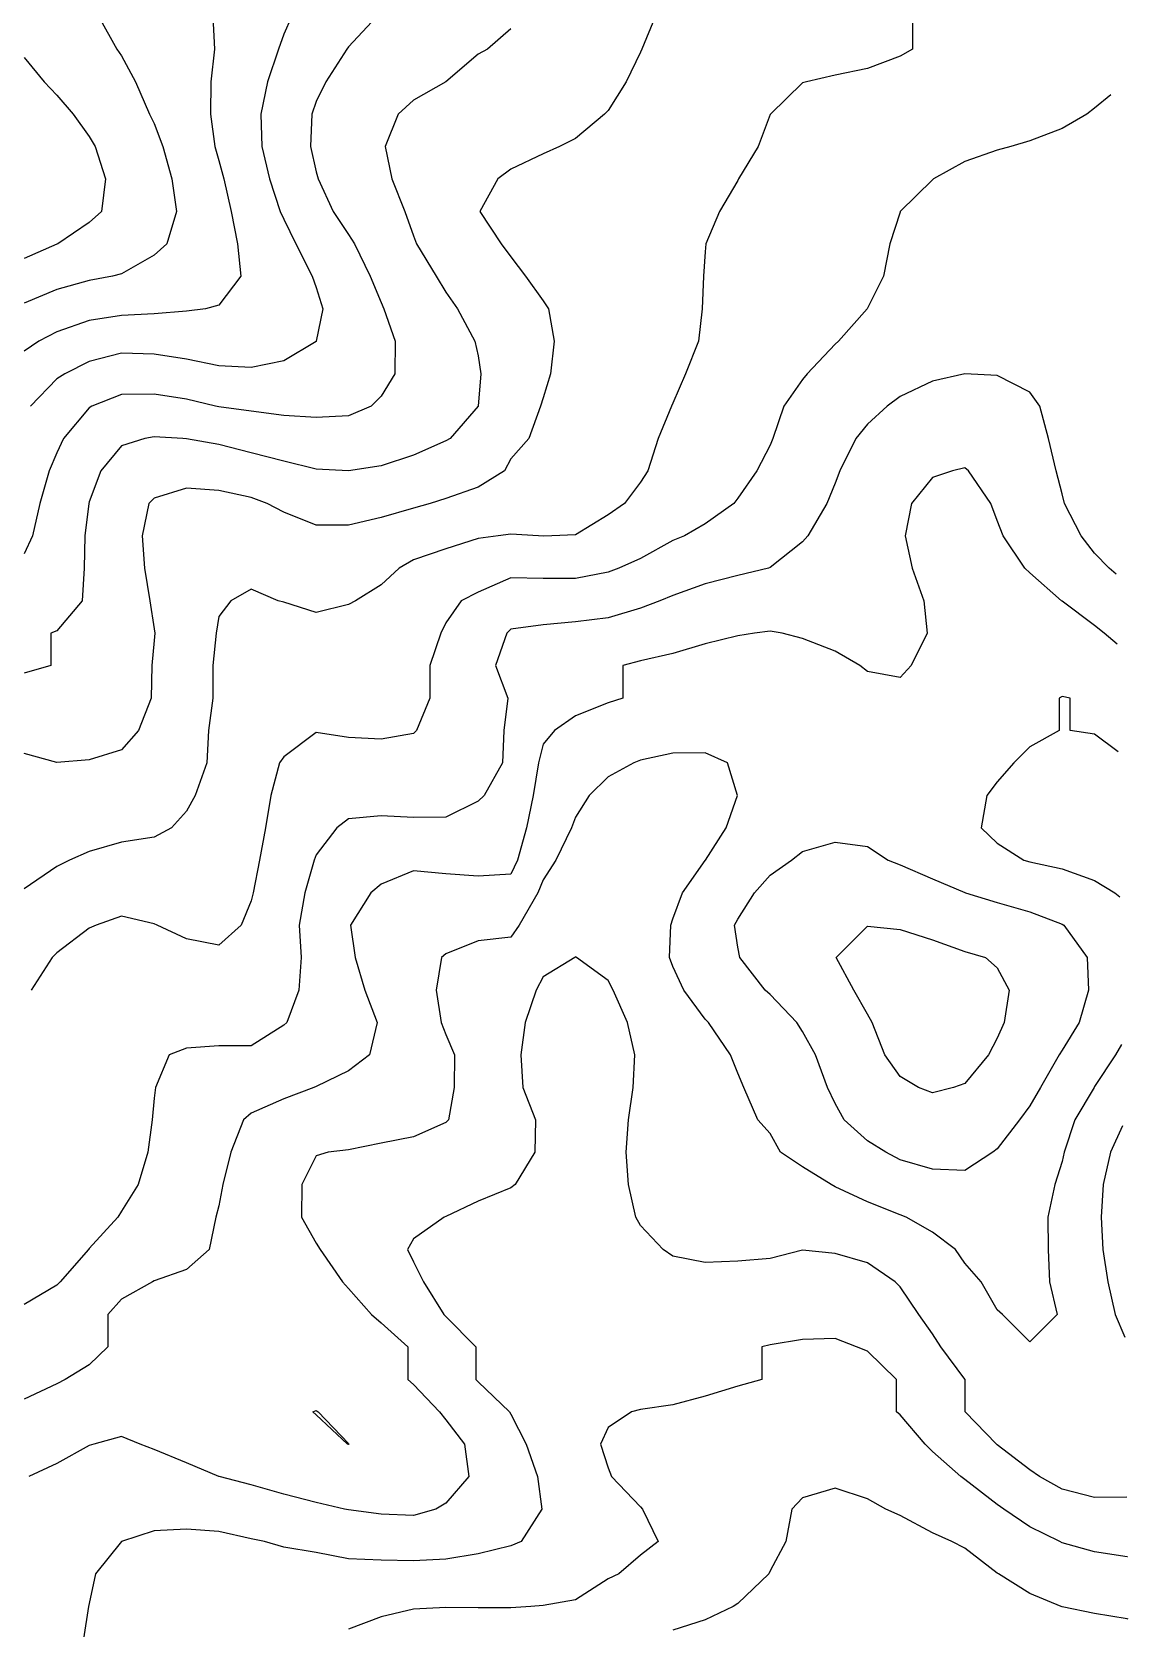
# Model space of a CAD drawing. Header units: inches. Extents: x 450896 to 463247, y 7386701 to 7399440.
# Drawn here: x 462211 to 463201, y 7391139 to 7392580 of the extents above; entities that cross this region are included whole.
import ezdxf

# ---------------------------------------------------------------- set-up
doc = ezdxf.new("R2010")
doc.units = ezdxf.units.IN
doc.header["$MEASUREMENT"] = 0

msp = doc.modelspace()

# ---------------------------------------------------------------- linework, layer by layer
for points, elevation in [([(462271.2, 7392593.5), (462287.7, 7392564.2), (462291.9, 7392558.1), (462304.5, 7392534.9), (462317, 7392505.6), (462321.2, 7392497.1), (462329.1, 7392476.3), (462337.3, 7392447.1), (462341.4, 7392417.8), (462332.6, 7392388.5), (462321.2, 7392378.4), (462291.9, 7392361.4), (462283.6, 7392359.2), (462262.6, 7392355.5), (462233.3, 7392347.4), (462204, 7392335.1)], 280), ([(462374.3, 7392593.5), (462375.7, 7392564.2), (462372.4, 7392534.9), (462372.1, 7392505.6), (462376.1, 7392476.3), (462379.7, 7392463.8), (462384.1, 7392447.1), (462390.8, 7392417.8), (462396.7, 7392388.5), (462399.6, 7392359.2), (462379.7, 7392333.1), (462367.8, 7392329.9), (462350.4, 7392327.7), (462321.2, 7392325.2), (462291.9, 7392323.8), (462262.6, 7392319.3), (462233.3, 7392309.2), (462217.1, 7392300.6), (462204, 7392291.7)], 260), ([(462522.2, 7392593.5), (462496.9, 7392566.4), (462495.4, 7392564.2), (462476.2, 7392534.9), (462467.6, 7392517), (462463.8, 7392505.6), (462462.4, 7392476.3), (462467.6, 7392453.4), (462469.4, 7392447.1), (462482.8, 7392417.8), (462496.9, 7392397.1), (462502.3, 7392388.5), (462516.4, 7392359.2), (462526.2, 7392335.6), (462528.8, 7392329.9), (462538.8, 7392300.6), (462538.7, 7392271.3), (462526.2, 7392250.9), (462517.4, 7392242), (462496.9, 7392233.4), (462467.6, 7392231.6), (462438.3, 7392233.7), (462409, 7392237.6), (462379.7, 7392241.4), (462376.6, 7392242), (462350.4, 7392248.2), (462321.2, 7392252.7), (462291.9, 7392252.5), (462264.9, 7392242), (462262.6, 7392240.6), (462239.5, 7392212.8), (462233.3, 7392199.8), (462226.5, 7392183.5), (462218.2, 7392154.2), (462211.4, 7392124.9), (462204, 7392108.7)], 220), ([(462773.6, 7392593.5), (462761.6, 7392564.2), (462760.5, 7392561.6), (462747.6, 7392534.9), (462731.2, 7392508.9), (462727.9, 7392505.6), (462701.9, 7392483.5), (462687.2, 7392476.3), (462672.6, 7392469.8), (462643.3, 7392455.9), (462631.5, 7392447.1), (462615.3, 7392417.8), (462634.6, 7392388.5), (462643.3, 7392376.9), (462656.7, 7392359.2), (462672.6, 7392337.1), (462677.3, 7392329.9), (462682.4, 7392300.6), (462679.1, 7392271.3), (462672.6, 7392249.4), (462670.3, 7392242), (462659.5, 7392212.8), (462643.3, 7392194.3), (462637.8, 7392183.5), (462614, 7392169), (462584.7, 7392158.5), (462570.6, 7392154.2), (462555.5, 7392149.9), (462526.2, 7392141.4), (462496.9, 7392134.6), (462467.6, 7392134.5), (462438.3, 7392146.3), (462423.2, 7392154.2), (462409, 7392159.4), (462379.7, 7392165.7), (462350.4, 7392167.9), (462321.2, 7392159), (462316.4, 7392154.2), (462310.5, 7392124.9), (462312.6, 7392095.6), (462317.3, 7392066.3), (462321.2, 7392041), (462321.8, 7392037), (462321.2, 7392030.5), (462319.2, 7392007.8), (462318.5, 7391978.5), (462307.1, 7391949.2), (462291.9, 7391931.6), (462262.6, 7391922.8), (462233.3, 7391920.2), (462204, 7391928.5)], 180), ([(463006.2, 7392593.5), (463006.2, 7392564.2), (462994.8, 7392558), (462965.5, 7392546.9), (462936.2, 7392540.9), (462910.3, 7392534.9), (462906.9, 7392533.8), (462877.8, 7392505.6), (462877.6, 7392505.2), (462866.7, 7392476.3), (462849, 7392447.1), (462848.3, 7392445.7), (462831.8, 7392417.8), (462819.6, 7392388.5), (462819, 7392381.3), (462817.4, 7392359.2), (462816.1, 7392329.9), (462812.8, 7392300.6), (462801.2, 7392271.3), (462789.8, 7392244.8), (462788.6, 7392242), (462776.5, 7392212.8), (462767.1, 7392183.5), (462760.5, 7392173.5), (462746, 7392154.2), (462731.2, 7392143.9), (462701.9, 7392125.9), (462680.5, 7392124.9), (462672.6, 7392124.7), (462668.5, 7392124.9), (462643.3, 7392126.5), (462632, 7392124.9), (462614, 7392122.5), (462584.7, 7392113.3), (462555.5, 7392103.3), (462542.4, 7392095.6), (462526.2, 7392080.6), (462503, 7392066.3), (462496.9, 7392062.8), (462467.6, 7392055.7), (462438.3, 7392065), (462433.4, 7392066.3), (462409, 7392076.8), (462390.4, 7392066.3), (462379.7, 7392052), (462377.4, 7392037), (462374.3, 7392007.8), (462374.3, 7391978.5), (462370.5, 7391949.2), (462368.9, 7391919.9), (462358.2, 7391890.6), (462350.4, 7391876.4), (462336.9, 7391861.3), (462321.2, 7391853), (462291.9, 7391848.4), (462262.6, 7391839.9), (462245, 7391832), (462233.3, 7391826.4), (462204, 7391806.3)], 160), ([(462643.3, 7392582.5), (462622.4, 7392564.2), (462614, 7392559.9), (462584.8, 7392534.9), (462584.7, 7392534.8), (462555.5, 7392518.3), (462541.7, 7392505.6), (462529.9, 7392476.3), (462536, 7392447.1), (462547.6, 7392417.8), (462555.5, 7392395.8), (462558.2, 7392388.5), (462576, 7392359.2), (462584.7, 7392344.9), (462595.3, 7392329.9), (462611, 7392300.6), (462614, 7392287.5), (462616.2, 7392271.3), (462614, 7392242), (462614, 7392242), (462588.6, 7392212.8), (462584.7, 7392210.6), (462555.5, 7392197.8), (462526.2, 7392188.1), (462496.9, 7392183.7), (462467.6, 7392185.1), (462438.3, 7392192.2), (462409, 7392199.9), (462379.7, 7392207.4), (462350.4, 7392212.6), (462347.2, 7392212.8), (462321.2, 7392214.3), (462312.9, 7392212.8), (462291.9, 7392206.2), (462273, 7392183.5), (462262.6, 7392155.6), (462262.2, 7392154.2), (462258.8, 7392124.9), (462258.1, 7392095.6), (462256.4, 7392066.3), (462233.3, 7392039.1), (462228, 7392037), (462228, 7392007.8), (462204, 7392001)], 200), ([(462445.2, 7392593.5), (462438.3, 7392577.8), (462433.5, 7392564.2), (462423.7, 7392534.9), (462417.6, 7392505.6), (462418.6, 7392476.3), (462425.4, 7392447.1), (462435.2, 7392417.8), (462438.3, 7392410.7), (462449.3, 7392388.5), (462464, 7392359.2), (462467.6, 7392349.1), (462473.7, 7392329.9), (462467.7, 7392300.6), (462467.6, 7392300.4), (462438.3, 7392282.8), (462409, 7392277), (462379.7, 7392278.5), (462350.4, 7392284.4), (462321.2, 7392288.8), (462291.9, 7392289.7), (462262.6, 7392282.2), (462240.6, 7392271.3), (462233.3, 7392266.6), (462209.7, 7392242)], 240), ([(462204, 7392556.6), (462222.1, 7392534.9), (462233.3, 7392522.6), (462248.2, 7392505.6), (462262.6, 7392485.3), (462267.9, 7392476.3), (462277.4, 7392447.1), (462273.7, 7392417.8), (462262.6, 7392407.8), (462234.2, 7392388.5), (462233.3, 7392388.1), (462204, 7392375.4)], 300), ([(463185.2, 7392522.9), (463170.5, 7392511.1), (463163.4, 7392505.6), (463141.2, 7392492.6), (463111.9, 7392481.4), (463094.8, 7392476.3), (463082.6, 7392473.2), (463053.3, 7392462.9), (463025.1, 7392447.1), (463024, 7392446.2), (462995, 7392417.8), (462994.8, 7392417.2), (462985.7, 7392388.5), (462980, 7392359.2), (462965.5, 7392330.5), (462965.2, 7392329.9), (462939.2, 7392300.6), (462936.2, 7392297.9), (462911.1, 7392271.3), (462906.9, 7392266.2), (462889.9, 7392242), (462880, 7392212.8), (462877.6, 7392206.9), (462865.4, 7392183.5), (462848.3, 7392159), (462844.8, 7392154.2), (462819, 7392135.8), (462800.1, 7392124.9), (462789.8, 7392120.6), (462760.5, 7392104.4), (462740.8, 7392095.6), (462731.2, 7392092), (462701.9, 7392086.5), (462672.6, 7392086.5), (462643.3, 7392087.1), (462614, 7392074.2), (462598.5, 7392066.3), (462584.7, 7392046.4), (462580.2, 7392037), (462570.2, 7392007.8), (462570.2, 7391978.5), (462558.1, 7391949.2), (462555.5, 7391946.6), (462526.2, 7391941.3), (462496.9, 7391942.9), (462467.6, 7391947.5), (462438.3, 7391925.5), (462434.6, 7391919.9), (462426.7, 7391890.6), (462421.9, 7391861.3), (462416.3, 7391832), (462410.6, 7391802.7), (462409, 7391795.4), (462399.8, 7391773.5), (462379.7, 7391755.3), (462350.4, 7391761.1), (462323.9, 7391773.5), (462321.2, 7391774.6), (462291.9, 7391781.6), (462268.8, 7391773.5), (462262.6, 7391770.7), (462233.3, 7391748.4), (462229.1, 7391744.2), (462210.2, 7391714.9)], 140), ([(463190.1, 7392090.3), (463183.8, 7392095.6), (463170.5, 7392109.2), (463158.4, 7392124.9), (463143.3, 7392154.2), (463141.2, 7392162.9), (463135.9, 7392183.5), (463129, 7392212.8), (463121, 7392242), (463111.9, 7392254.7), (463082.6, 7392269.6), (463053.4, 7392271.3), (463053.3, 7392271.3), (463053.3, 7392271.3), (463024, 7392264.6), (462994.8, 7392250.6), (462983.2, 7392242), (462965.5, 7392225.8), (462954.9, 7392212.8), (462940.4, 7392183.5), (462936.2, 7392172.5), (462928.8, 7392154.2), (462911.6, 7392124.9), (462906.9, 7392119.6), (462877.6, 7392096.3), (462875.9, 7392095.6), (462848.3, 7392089), (462819, 7392081.5), (462789.8, 7392071), (462777.8, 7392066.3), (462760.5, 7392059.7), (462731.2, 7392051), (462701.9, 7392047.3), (462672.6, 7392044.5), (462643.3, 7392040.8), (462639.8, 7392037), (462629.4, 7392007.8), (462640.7, 7391978.5), (462637, 7391949.2), (462635.8, 7391919.9), (462619.2, 7391890.6), (462614, 7391885.3), (462584.7, 7391870.9), (462555.5, 7391870.7), (462526.2, 7391872.2), (462496.9, 7391869.4), (462486.2, 7391861.3), (462467.6, 7391837), (462465.7, 7391832), (462457.4, 7391802.7), (462452.2, 7391773.5), (462453.9, 7391744.2), (462452, 7391714.9), (462441, 7391685.6), (462438.3, 7391683.2), (462409, 7391664.6), (462379.7, 7391664.4), (462350.4, 7391662.4), (462334.7, 7391656.3), (462322.5, 7391627), (462321.2, 7391617.3), (462319.5, 7391597.7), (462315.7, 7391568.4), (462306.8, 7391539.2), (462291.9, 7391515.1), (462288.4, 7391509.9), (462262.6, 7391481.4), (462262, 7391480.6), (462236.3, 7391451.3), (462233.3, 7391448.5), (462204, 7391431)], 120), ([(463190.8, 7392027.2), (463179.1, 7392037), (463170.5, 7392044.1), (463141.2, 7392066), (463140.6, 7392066.3), (463111.9, 7392091.4), (463107.6, 7392095.6), (463087.9, 7392124.9), (463082.6, 7392138.9), (463076.7, 7392154.2), (463056.5, 7392183.5), (463053.3, 7392186.2), (463042.1, 7392183.5), (463024, 7392177.7), (463005.1, 7392154.2), (462999.5, 7392124.9), (463005.8, 7392095.6), (463016.3, 7392066.3), (463019.4, 7392037), (463005, 7392007.8), (462994.8, 7391997.1), (462965.5, 7392002.4), (462958.6, 7392007.8), (462936.2, 7392020.7), (462906.9, 7392032.2), (462888.5, 7392037), (462877.6, 7392038.9), (462863.3, 7392037), (462848.3, 7392034.7), (462819, 7392027.3), (462789.8, 7392018.7), (462760.5, 7392012), (462744.4, 7392007.8), (462744.4, 7391978.5), (462731.2, 7391974.3), (462701.9, 7391962.4), (462682.8, 7391949.2), (462672.6, 7391936.7), (462668.5, 7391919.9), (462663.5, 7391890.6), (462657.4, 7391861.3), (462649.5, 7391832), (462643.3, 7391819.4), (462614, 7391817.6), (462584.7, 7391819.8), (462555.5, 7391822.4), (462526.2, 7391810.4), (462517.1, 7391802.7), (462498.5, 7391773.5), (462502.7, 7391744.2), (462511.4, 7391714.9), (462522.8, 7391685.6), (462515.9, 7391656.3), (462496.9, 7391641.9), (462467.6, 7391627.9), (462465.4, 7391627), (462438.3, 7391616.8), (462409, 7391603.8), (462402.1, 7391597.7), (462390.5, 7391568.4), (462383.3, 7391539.2), (462379.7, 7391520.2), (462377, 7391509.9), (462371.1, 7391480.6), (462350.4, 7391462.7), (462321.2, 7391452.2), (462319.7, 7391451.3), (462291.9, 7391435.9), (462279.4, 7391422), (462279.4, 7391392.7), (462262.6, 7391376.5), (462240.8, 7391363.4), (462233.3, 7391359.3), (462204, 7391345.6)], 100), ([(463191.9, 7391929.8), (463170.5, 7391945.9), (463148.4, 7391949.2), (463148.4, 7391978.5), (463141.2, 7391979.8), (463138.4, 7391978.5), (463138.4, 7391949.2), (463111.9, 7391934.4), (463097.7, 7391919.9), (463082.6, 7391902.9), (463073.2, 7391890.6), (463068.1, 7391861.3), (463082.6, 7391847.6), (463106.5, 7391832), (463111.9, 7391830.5), (463141.2, 7391824.2), (463170.5, 7391813.8), (463188.8, 7391802.7), (463193.4, 7391799)], 80), ([(463194.9, 7391665.8), (463189.5, 7391656.3), (463170.5, 7391627.7), (463170.1, 7391627), (463152.6, 7391597.7), (463143, 7391568.4), (463141.2, 7391560.2), (463134.7, 7391539.2), (463128.2, 7391509.9), (463128.7, 7391480.6), (463129.7, 7391451.3), (463136.6, 7391422), (463111.9, 7391397.3), (463087.5, 7391422), (463082.6, 7391426.3), (463068, 7391451.3), (463053.3, 7391468.4), (463044.9, 7391480.6), (463024, 7391496.3), (463000.4, 7391509.9), (462994.8, 7391512), (462965.5, 7391523.6), (462936.2, 7391537.3), (462932.5, 7391539.2), (462906.9, 7391555.3), (462886.9, 7391568.4), (462877.6, 7391585.3), (462866.4, 7391597.7), (462853.7, 7391627), (462848.3, 7391639.8), (462841.8, 7391656.3), (462821.9, 7391685.6), (462819, 7391688.7), (462799.7, 7391714.9), (462789.8, 7391736.1), (462786.8, 7391744.2), (462787.9, 7391773.5), (462789.8, 7391779.2), (462798.3, 7391802.7), (462819, 7391831.8), (462819.2, 7391832), (462837.8, 7391861.3), (462848.1, 7391890.6), (462838.9, 7391919.9), (462819, 7391929.1), (462789.8, 7391928.7), (462760.5, 7391922.4), (462754.5, 7391919.9), (462731.2, 7391907.4), (462714, 7391890.6), (462701.9, 7391870.9), (462698.1, 7391861.3), (462683.9, 7391832), (462672.6, 7391814.5), (462667.9, 7391802.7), (462651, 7391773.5), (462643.3, 7391762.6), (462614, 7391759.4), (462584.7, 7391747.6), (462580.7, 7391744.2), (462575.9, 7391714.9), (462580.4, 7391685.6), (462584.7, 7391674.8), (462592.4, 7391656.3), (462592.2, 7391627), (462587.1, 7391597.7), (462584.7, 7391595.2), (462555.5, 7391582.3), (462526.2, 7391576.7), (462496.9, 7391570.6), (462478.4, 7391568.4), (462467.6, 7391565.3), (462454.5, 7391539.2), (462454.4, 7391509.9), (462467.6, 7391486.5), (462471.1, 7391480.6), (462491.3, 7391451.3), (462496.9, 7391445.4), (462517.7, 7391422), (462526.2, 7391414.4), (462550.5, 7391392.7), (462550.5, 7391363.4), (462555.5, 7391358.8), (462579, 7391334.1), (462584.7, 7391327), (462601.6, 7391304.9), (462605.4, 7391275.6), (462584.7, 7391251.6), (462575.7, 7391246.3), (462555.5, 7391240.5), (462526.2, 7391241.6), (462496.9, 7391245.5), (462493.1, 7391246.3), (462467.6, 7391252.3), (462438.3, 7391259.7), (462409, 7391268.1), (462380.1, 7391275.6), (462379.7, 7391275.7), (462350.4, 7391288.1), (462321.2, 7391300), (462308.7, 7391304.9), (462291.9, 7391311.7), (462266.9, 7391304.9), (462262.6, 7391303.7), (462233.3, 7391287.3), (462208.2, 7391275.6)], 80), ([(463078.7, 7391568.4), (463053.3, 7391552), (463024, 7391553.3), (462994.8, 7391561.5), (462981.9, 7391568.4), (462965.5, 7391578.7), (462944.3, 7391597.7), (462936.2, 7391612.3), (462929.2, 7391627), (462918.4, 7391656.3), (462906.9, 7391677.3), (462901.5, 7391685.6), (462877.6, 7391710.8), (462873.1, 7391714.9), (462850.3, 7391744.2), (462848.3, 7391753.5), (462845.4, 7391773.5), (462848.3, 7391779), (462863.3, 7391802.7), (462877.6, 7391818.6), (462896.9, 7391832), (462906.9, 7391840), (462936.2, 7391848.3), (462965.5, 7391844.5), (462984.1, 7391832), (462994.8, 7391827.8), (463024, 7391815.2), (463053.3, 7391802.9), (463053.9, 7391802.7), (463082.6, 7391793.8), (463111.9, 7391785.5), (463141.2, 7391774.2), (463142.6, 7391773.5), (463163.7, 7391744.2), (463165.1, 7391714.9), (463156.6, 7391685.6), (463141.2, 7391660.5), (463138.5, 7391656.3), (463121.7, 7391627), (463111.9, 7391610.4), (463102.8, 7391597.7), (463082.6, 7391571.6), (463078.7, 7391568.4)], 100), ([(463043.2, 7391627), (463024, 7391622.1), (463011.4, 7391627), (462994.8, 7391636.8), (462981.2, 7391656.3), (462969.8, 7391685.6), (462965.5, 7391693.2), (462953.1, 7391714.9), (462937.3, 7391744.2), (462965.5, 7391772.6), (462994.8, 7391769.5), (463024, 7391760.1), (463053.3, 7391749.8), (463072, 7391744.2), (463082.6, 7391734.9), (463093.4, 7391714.9), (463088.9, 7391685.6), (463082.6, 7391671.4), (463074.6, 7391656.3), (463053.3, 7391630.6), (463043.2, 7391627)], 120), ([(463199.5, 7391256.9), (463170.5, 7391256.6), (463141.2, 7391264.3), (463120.9, 7391275.6), (463111.9, 7391281.7), (463082.6, 7391304.3), (463081.9, 7391304.9), (463053.5, 7391334.1), (463053.5, 7391363.4), (463053.3, 7391363.6), (463031.8, 7391392.7), (463024, 7391404.4), (463011.8, 7391422), (462994.8, 7391446.9), (462990.4, 7391451.3), (462965.5, 7391468.7), (462936.2, 7391476.9), (462906.9, 7391480), (462877.6, 7391472.6), (462848.3, 7391470), (462819, 7391469), (462789.8, 7391474.7), (462780.8, 7391480.6), (462760.5, 7391502.2), (462756.4, 7391509.9), (462749.5, 7391539.2), (462747.5, 7391568.4), (462749.5, 7391597.7), (462753.8, 7391627), (462755.2, 7391656.3), (462748.7, 7391685.6), (462735.7, 7391714.9), (462731.2, 7391723.6), (462702.6, 7391744.2), (462701.9, 7391744.7), (462701.3, 7391744.2), (462672.6, 7391726.9), (462666.2, 7391714.9), (462656.2, 7391685.6), (462652.5, 7391656.3), (462654.2, 7391627), (462665.5, 7391597.7), (462664.9, 7391568.4), (462647.3, 7391539.2), (462643.3, 7391536.3), (462614, 7391524.3), (462584.7, 7391510.4), (462583.2, 7391509.9), (462555.5, 7391490.2), (462550.2, 7391480.6), (462555.5, 7391469.5), (462564.5, 7391451.3), (462582.9, 7391422), (462584.7, 7391420.1), (462611.8, 7391392.7), (462611.8, 7391363.4), (462614, 7391361.2), (462642.1, 7391334.1), (462643.3, 7391332.1), (462657.3, 7391304.9), (462667.4, 7391275.6), (462671.5, 7391246.3), (462652.8, 7391217), (462643.3, 7391213.1), (462614, 7391205.8), (462584.7, 7391201.1), (462555.5, 7391199.5), (462526.2, 7391200.1), (462496.9, 7391201.5), (462467.6, 7391207.2), (462438.3, 7391212), (462421, 7391217), (462409, 7391219.5), (462379.7, 7391226.1), (462350.4, 7391228.3), (462321.2, 7391226.8), (462291.9, 7391217.1), (462291.8, 7391217), (462268.4, 7391187.7), (462262.6, 7391161.1), (462262, 7391158.4), (462257.5, 7391129.1)], 60), ([(463195.7, 7391592.3), (463185, 7391568.4), (463178.2, 7391539.2), (463176.5, 7391509.9), (463178, 7391480.6), (463182.5, 7391451.3), (463189.1, 7391422), (463197.9, 7391401.4)], 60), ([(463200.1, 7391203.2), (463199.8, 7391203.3), (463170.5, 7391207.6), (463141.2, 7391215.9), (463139.1, 7391217), (463111.9, 7391230.4), (463088.5, 7391246.3), (463082.6, 7391250.5), (463053.3, 7391273), (463049.8, 7391275.6), (463024, 7391298.4), (463017.4, 7391304.9), (462994.8, 7391331.3), (462991.7, 7391334.1), (462991.7, 7391363.4), (462965.5, 7391388.8), (462955.4, 7391392.7), (462936.2, 7391400.2), (462906.9, 7391399.3), (462877.6, 7391394.5), (462869.9, 7391392.7), (462869.9, 7391363.4), (462848.3, 7391357.3), (462819, 7391348.3), (462789.8, 7391340.5), (462760.5, 7391336.1), (462752.3, 7391334.1), (462731.2, 7391319.9), (462724.4, 7391304.9), (462731.2, 7391283.5), (462734.3, 7391275.6), (462760.5, 7391248.4), (462762.4, 7391246.3), (462776.4, 7391217), (462760.5, 7391204.7), (462740.8, 7391187.7), (462731.2, 7391183.3), (462701.9, 7391164.5), (462672.6, 7391159.3), (462661.4, 7391158.4), (462643.3, 7391157.1), (462614, 7391157.1), (462584.7, 7391157.3), (462555.5, 7391155.8), (462526.2, 7391148.9), (462496.9, 7391137.9)], 40), ([(462497.2, 7391304.9), (462496.9, 7391304.7), (462496, 7391304.9), (462467.6, 7391331.4), (462464.7, 7391334.1), (462467.6, 7391335.3), (462469.5, 7391334.1), (462496.9, 7391305.4), (462497.2, 7391304.9)], 100), ([(463200.8, 7391146.9), (463199.8, 7391147.2), (463170.5, 7391152.1), (463141.2, 7391158), (463140.3, 7391158.4), (463111.9, 7391170.2), (463083.7, 7391187.7), (463082.6, 7391188.3), (463053.3, 7391211), (463041.6, 7391217), (463024, 7391224.9), (462994.8, 7391240.5), (462982.1, 7391246.3), (462965.5, 7391255.5), (462936.2, 7391265.1), (462906.9, 7391256.4), (462897.1, 7391246.3), (462891.6, 7391217), (462877.6, 7391190.6), (462876.3, 7391187.7), (462848.3, 7391161), (462844.1, 7391158.4), (462819, 7391146.4), (462789.8, 7391137)], 20)]:
    msp.add_lwpolyline(points, dxfattribs=dict(elevation=elevation))

doc.saveas('drawing.dxf')
